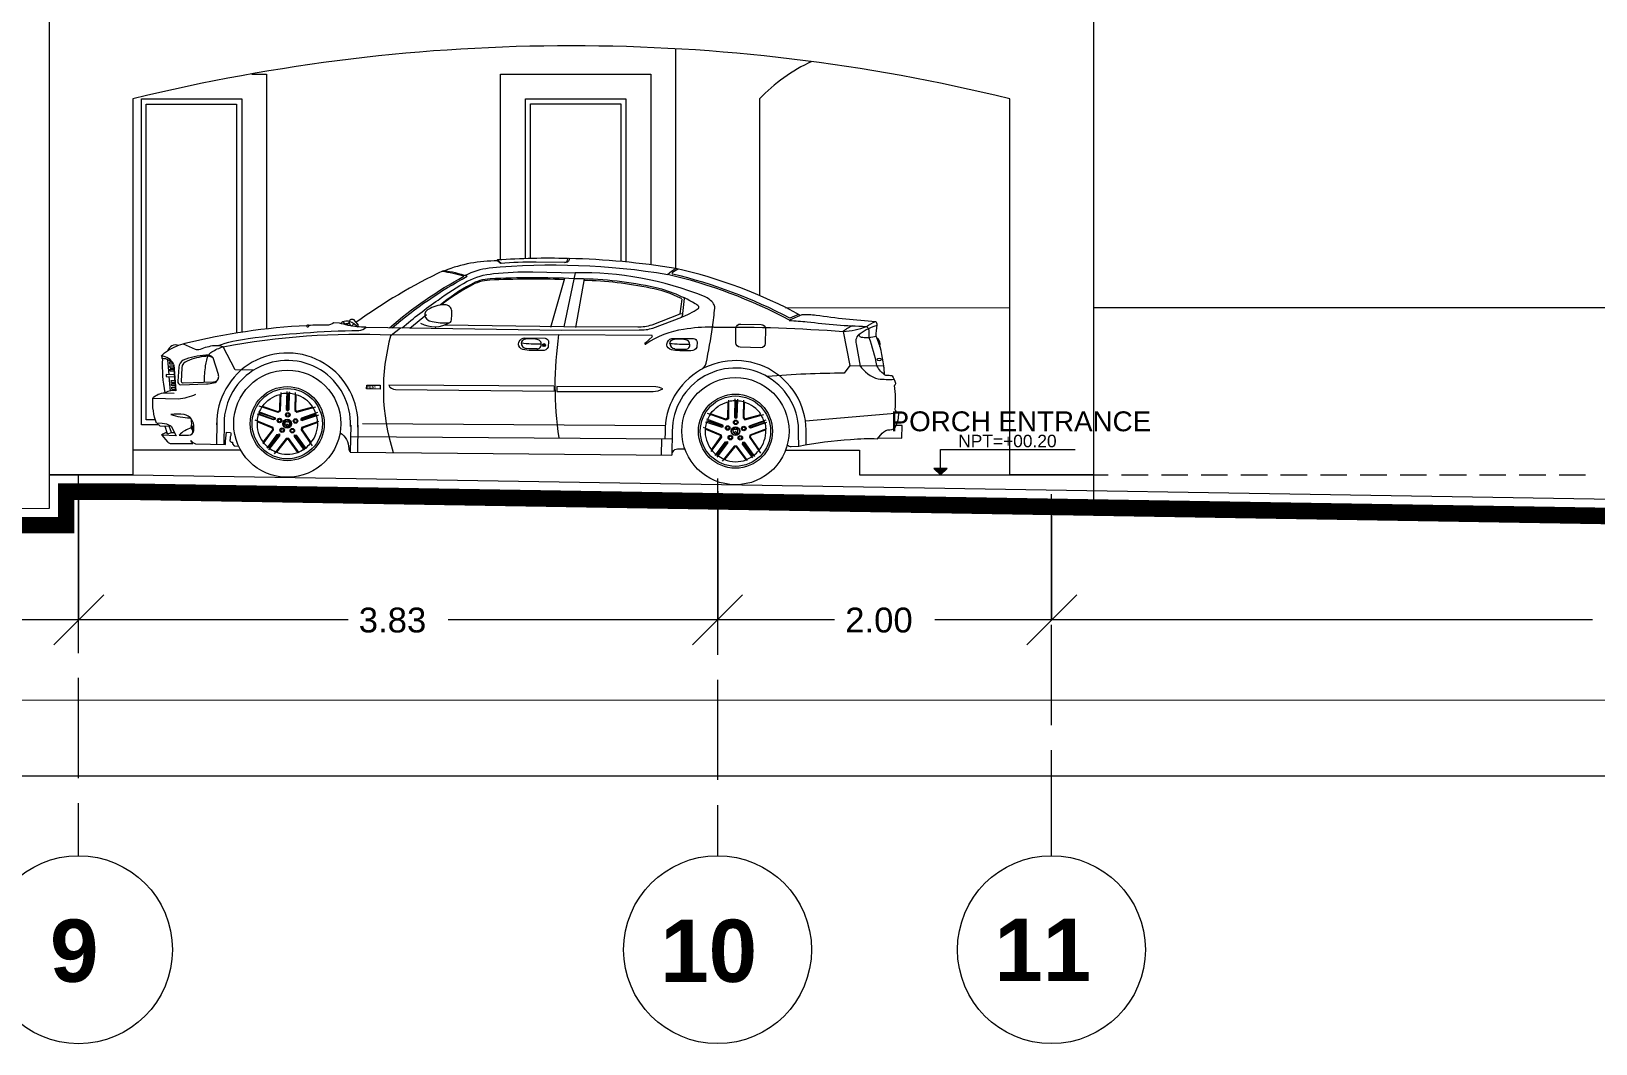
# Model space of a CAD drawing. Header units: metres. Extents: x 14 to 155, y 0 to 125.
# Drawn here: x 48.06 to 57.43, y 60.77 to 66.82 of the extents above; entities that cross this region are included whole.
import ezdxf

# ---------------------------------------------------------------- set-up
doc = ezdxf.new("R2010")
doc.units = ezdxf.units.M
doc.layers.add('PDF3_Geometry', color=9, linetype='Continuous', true_color=0x808080)
doc.layers.add('PDF3_Solid Fills', color=7, linetype='Continuous')
doc.layers.add('PDF3_Text', color=255, linetype='Continuous')
doc.styles.add('PDF Arial', font='arial.ttf')
doc.styles.add('PDF Arial Bold', font='arialbd.ttf')
doc.styles.add('PDF Swis721 BlkEx BT Bold', font='')
doc.styles.get('PDF Swis721 BlkEx BT Bold').set_extended_font_data('Swis721 BlkEx BT', bold=True)

msp = doc.modelspace()

# ---------------------------------------------------------------- linework, layer by layer
at = {"layer": 'PDF3_Geometry', "color": 0, "lineweight": 5}
msp.add_lwpolyline([(48.6716, 66.4201), (48.6717, 64.17), (48.1724, 64.17), (48.1722, 67.0202), (54.4232, 67.0204), (54.4233, 64.1702), (53.9224, 64.1702), (53.9223, 66.4203, 0.121047)], format="xyb", close=True, dxfattribs=at)
for points in [[(51.9219, 65.404), (51.9219, 66.7195)], [(49.3838, 66.569), (49.4718, 66.569), (49.4719, 65.0422)], [(50.8721, 65.4567), (50.8721, 66.569), (51.7731, 66.569), (51.7731, 65.4264)], [(48.8253, 64.4693), (48.723, 64.4693), (48.7229, 66.4201), (49.323, 66.4201), (49.3231, 65.023)], [(51.0225, 65.4648), (51.0225, 66.4203), (51.6226, 66.4203), (51.6226, 65.444)], [(53.9224, 65.1689), (52.5798, 65.1688)], [(61.0232, 65.1691), (54.4234, 65.1689)], [(49.3166, 64.3189), (48.6717, 64.3189)], [(52.5765, 64.319), (53.023, 64.319), (53.023, 64.1702), (54.4233, 64.1703), (54.4233, 64.0054)], [(29.8019, 63.9693), (37.0211, 63.9696), (37.0211, 64.1696), (41.8222, 64.1698), (45.1685, 64.1699), (45.1685, 63.9699), (48.1724, 63.97), (48.1724, 64.1701), (48.6717, 64.1701), (60.8232, 63.9705), (62.0442, 63.9705)]]:
    msp.add_lwpolyline(points, dxfattribs=at)
msp.add_lwpolyline([(52.7364, 66.644, 0.093332), (52.4228, 66.4202), (52.4228, 65.2424)], format="xyb", dxfattribs=at)
at = {"layer": 'PDF3_Geometry', "color": 0, "lineweight": 0}
for points in [[(48.8077, 64.4997), (48.7517, 64.4997), (48.7517, 66.3897), (49.2925, 66.3897), (49.2926, 65.0183)], [(51.053, 65.4648), (51.053, 66.3898), (51.5923, 66.3898), (51.5924, 65.4472)], [(50.8609, 65.452), (50.8785, 65.4359)], [(50.8737, 65.4359), (50.8737, 65.4359)], [(51.285, 65.4616), (51.285, 65.4648)], [(51.2562, 65.3464), (51.1729, 65.0519)], [(51.3731, 65.3431), (51.3219, 65.0518)], [(51.9588, 65.2216), (51.9475, 65.1335)], [(51.9732, 65.2263), (51.9604, 65.1175)], [(50.3296, 65.0487), (50.4304, 65.1304)], [(49.7247, 65.0583), (49.7231, 65.0567)], [(51.7795, 65.004), (51.2226, 65.0087), (50.2176, 65.0071), (50.2736, 65.0503)], [(50.4817, 65.0567), (50.4833, 65.0471)], [(51.7395, 64.9591), (51.7827, 64.9976)], [(48.8893, 64.7701), (48.8813, 64.8581)], [(48.8941, 64.8117), (48.8925, 64.823), (48.9165, 64.823)], [(48.9166, 64.8294), (48.9294, 64.6725), (48.9166, 64.8294)], [(48.9213, 64.7685), (48.8701, 64.7701), (48.8717, 64.7589)], [(48.8717, 64.759), (48.9229, 64.7574)], [(48.8973, 64.6709), (48.8894, 64.759)], [(48.8941, 64.8117), (48.9181, 64.8117)], [(48.9197, 64.7909), (48.8957, 64.7909), (48.8941, 64.8038), (48.9181, 64.8022)], [(48.9021, 64.7238), (48.9005, 64.735), (48.9245, 64.735)], [(48.9021, 64.7237), (48.9261, 64.7237)], [(48.9277, 64.703), (48.9037, 64.7046), (48.9021, 64.7157), (48.9261, 64.7141)], [(48.9053, 64.6837), (48.9053, 64.6949), (48.9277, 64.6949)], [(48.9053, 64.6838), (48.9293, 64.6838)], [(49.5567, 64.663), (49.5535, 64.5509), (49.5407, 64.543), (49.4286, 64.5813)], [(49.5935, 64.6694), (49.5903, 64.5605), (49.5998, 64.5541), (49.6079, 64.5605), (49.6095, 64.6678)], [(49.6431, 64.663), (49.6415, 64.5557), (49.6526, 64.5446), (49.7663, 64.5765)], [(51.1938, 64.7014), (51.1938, 64.671)], [(49.4239, 64.5493), (49.5199, 64.5141), (49.5247, 64.5045), (49.5134, 64.4998), (49.4174, 64.5333)], [(49.7775, 64.5429), (49.6815, 64.5093), (49.6751, 64.4998), (49.6863, 64.4949)], [(52.2388, 64.6183), (52.2372, 64.5062), (52.2244, 64.4983)], [(52.2757, 64.6246), (52.2741, 64.5158), (52.2821, 64.5094), (52.29, 64.5158), (52.2932, 64.623)], [(52.3269, 64.6183), (52.3253, 64.511), (52.3348, 64.4998)], [(48.8333, 64.4629), (48.9005, 64.4613), (48.9309, 64.4036)], [(48.8621, 64.4613), (48.8765, 64.4181)], [(48.8813, 64.4165), (48.9021, 64.4244), (48.8893, 64.4613)], [(49.1742, 64.4837), (49.1726, 64.354)], [(49.2174, 64.4837), (49.2158, 64.3525)], [(49.4511, 64.3556), (49.5135, 64.4405), (49.5119, 64.4533), (49.4046, 64.4982)], [(49.5855, 64.4645), (49.5855, 64.4645)], [(49.5919, 64.4645), (49.5919, 64.4613)], [(49.5935, 64.4613), (49.5935, 64.4613)], [(49.6014, 64.4613), (49.6014, 64.4613)], [(49.6031, 64.4645), (49.6031, 64.4613)], [(49.6079, 64.4629), (49.6079, 64.4629)], [(49.7823, 64.4901), (49.6815, 64.4533), (49.6799, 64.4405), (49.7455, 64.3445)], [(49.7823, 64.5285), (49.6863, 64.495)], [(50.0192, 64.4677), (50.016, 64.3061)], [(51.858, 64.4646), (50.0464, 64.4757)], [(52.1972, 64.3958), (52.1956, 64.4086), (52.0884, 64.4534)], [(52.1012, 64.4886), (52.1972, 64.455), (52.2084, 64.4598), (52.202, 64.4695)], [(52.106, 64.5046), (52.202, 64.4694)], [(52.2245, 64.4983), (52.1125, 64.5367)], [(52.3348, 64.4999), (52.4501, 64.5318)], [(52.3701, 64.4502), (52.3589, 64.455), (52.3653, 64.4646)], [(52.4613, 64.4983), (52.3653, 64.4647)], [(52.4661, 64.4838), (52.3701, 64.4503)], [(53.135, 64.3926), (53.2759, 64.3895), (53.2774, 64.4662), (53.2439, 64.4662)], [(48.9021, 64.4244), (48.9198, 64.4244)], [(49.4751, 64.3301), (49.5359, 64.4117), (49.5488, 64.4149), (49.5488, 64.4022)], [(49.4862, 64.3205), (49.5487, 64.4022)], [(49.6671, 64.3013), (49.6046, 64.3877), (49.5903, 64.3877), (49.5183, 64.2965)], [(49.6399, 64.3989), (49.6399, 64.41), (49.6511, 64.4084)], [(49.6991, 64.3173), (49.6399, 64.399)], [(49.6991, 64.3253), (49.6448, 64.4005), (49.6448, 64.4053), (49.6495, 64.4037), (49.7039, 64.3285)], [(49.7119, 64.3253), (49.651, 64.4085)], [(49.9744, 64.3989), (51.9012, 64.3861)], [(51.8372, 64.2885), (51.8388, 64.3861)], [(52.1349, 64.3109), (52.1973, 64.3958)], [(52.1573, 64.2853), (52.2197, 64.367)], [(52.17, 64.2758), (52.2325, 64.3574)], [(52.2196, 64.367), (52.2325, 64.3702), (52.2325, 64.3573)], [(52.2229, 64.3638), (52.2277, 64.3638), (52.2277, 64.359)], [(52.2693, 64.4198), (52.2693, 64.4198)], [(52.2741, 64.4198), (52.2741, 64.4166)], [(52.2757, 64.4166), (52.2757, 64.4166)], [(52.2852, 64.4166), (52.2852, 64.4166)], [(52.2917, 64.4182), (52.2917, 64.4182)], [(52.3221, 64.3542), (52.3237, 64.3654)], [(52.3829, 64.2726), (52.3221, 64.3543)], [(52.3957, 64.2806), (52.3348, 64.3638), (52.3236, 64.3654)], [(52.3269, 64.3558), (52.3285, 64.3605)], [(52.3829, 64.2806), (52.327, 64.3558)], [(52.3317, 64.359), (52.3285, 64.3606)], [(52.3877, 64.2838), (52.3317, 64.3589)], [(52.3653, 64.4086), (52.3637, 64.3958), (52.4293, 64.2998)], [(52.4661, 64.4454), (52.3653, 64.4085)], [(52.2725, 64.343), (52.2005, 64.2518)], [(52.3509, 64.2566), (52.2884, 64.343), (52.2724, 64.343)], [(53.5063, 64.2086), (53.5063, 64.1702), (53.5063, 64.3222), (54.3145, 64.3223)], [(48.3468, 63.8548), (48.3468, 64.1701)], [(54.4233, 64.1702), (54.5114, 64.1702)], [(54.5914, 64.1702), (54.7499, 64.1702)], [(54.8298, 64.1702), (54.9883, 64.1702)], [(55.0682, 64.1702), (55.2267, 64.1702)], [(55.3052, 64.1702), (55.4652, 64.1702)], [(55.5436, 64.1702), (55.702, 64.1703)], [(55.7821, 64.1703), (55.9405, 64.1703)], [(56.0205, 64.1703), (56.179, 64.1703)], [(56.2589, 64.1703), (56.4174, 64.1703)], [(56.4958, 64.1703), (56.6559, 64.1703)], [(56.7343, 64.1703), (56.8927, 64.1703)], [(56.9727, 64.1703), (57.1311, 64.1703)], [(57.2112, 64.1703), (57.3696, 64.1703)], [(52.1732, 63.8437), (52.1732, 64.1477)], [(54.1721, 63.4229), (54.1721, 64.0551)], [(48.3469, 63.1042), (48.3469, 63.7043)], [(52.1733, 63.0931), (52.1732, 63.6932)], [(49.96, 63.3026), (48.3469, 63.3026), (46.9337, 63.3025)], [(52.8726, 63.3027), (52.1733, 63.3027), (50.5601, 63.3026)], [(57.4112, 63.3029), (54.1721, 63.3028), (53.4728, 63.3028)], [(54.1721, 62.6723), (54.1721, 63.2724)], [(48.3469, 62.3552), (48.3469, 62.9553)], [(52.1733, 62.3442), (52.1733, 62.9443)], [(61.2473, 62.8213), (44.4581, 62.8207)], [(54.1721, 61.8913), (54.1721, 62.5235)], [(61.3226, 62.3669), (44.4581, 62.3663)], [(48.3469, 61.8911), (48.3469, 62.2048)], [(52.1733, 61.8912), (52.1733, 62.1937)]]:
    msp.add_lwpolyline(points, dxfattribs=at)
for points in [[(50.2238, 65.0509, -0.053301), (50.674, 65.3586, 0.04602), (50.5304, 65.3919, 0.045653), (50.0072, 65.0815)], [(50.2076, 65.0506, -0.053128), (50.6539, 65.3587, 0.042205), (50.5224, 65.3874)], [(50.2839, 65.0496, -0.028742), (50.4995, 65.2165, -0.034422), (50.6739, 65.3285, -0.098274), (50.8307, 65.3746, -0.021949), (51.0657, 65.3863), (51.3202, 65.3784), (51.2514, 65.0567), (50.5361, 65.0663)], [(53.2181, 64.7631, 0.016656), (53.1798, 64.7642, -0.144832), (53.1268, 64.8239, 0.040313), (53.0804, 64.9905, -0.043789), (53.1223, 64.9997, -0.051849), (53.1284, 65.0659, 0.342363), (53.1184, 65.086, -0.018445), (52.7631, 65.1245, 0.044808), (52.6773, 65.1272), (52.6037, 65.0952, 0.066433), (51.8736, 65.3689, -0.063372), (51.9216, 65.4057, 0.034379), (51.2836, 65.4647, -0.397656), (51.2658, 65.4408), (51.0866, 65.4424, 0.023723), (50.8721, 65.4359), (50.8545, 65.4504, 0.096012), (50.5376, 65.3921)], [(51.8737, 65.3681, 0.06501), (50.8041, 65.4066, 0.093676), (50.6615, 65.3637)], [(51.2552, 65.4408, 0.40551), (51.2754, 65.4632), (51.2754, 65.4648, -0.346787), (51.2839, 65.4648)], [(52.0596, 65.1782, 0.089082), (52.0374, 65.1944, 0.086503), (51.7687, 65.2976, 0.050586), (51.3128, 65.3441, 0.02342), (50.8114, 65.3433, 0.124091), (50.6929, 65.3084, 0.04788), (50.5111, 65.1862)], [(51.2527, 65.3384, 0.020724), (50.8082, 65.3353, 0.124091), (50.6913, 65.3005, 0.045419), (50.5201, 65.1882)], [(52.0773, 64.8037, 0.19314), (52.1051, 64.8381, 0.008425), (52.1424, 65.0538, 0.024095), (52.1552, 65.1686, 0.191536), (52.149, 65.1941, 0.134938), (52.0939, 65.2372, 0.101887), (51.3194, 65.3796)], [(51.9557, 65.2255, 0.070542), (51.7687, 65.2879, 0.044136), (51.3705, 65.3343)], [(52.6565, 65.1304), (52.6053, 65.108, 0.063578), (51.9024, 65.372)], [(49.179, 64.9439, -0.046912), (49.3623, 64.9866, -0.029783), (50.0248, 65.0344, 0.195122), (50.0688, 65.0535), (51.2386, 65.0359), (51.7027, 65.0375, 0.08729), (51.7843, 65.0487), (51.9588, 65.1143)], [(49.9753, 65.1002, -0.358946), (49.9919, 65.0999), (50.0207, 65.0663)], [(50.5799, 65.0974, 0.01406), (50.5805, 65.1435, 0.416035), (50.5465, 65.1874, 0.149485), (50.451, 65.166, 0.164298), (50.4236, 65.1454, 0.30961), (50.4307, 65.1025, 0.139949), (50.4638, 65.0879, 0.05729), (50.5584, 65.0794, 0.386204), (50.5799, 65.0974)], [(51.9636, 65.1335), (51.9459, 65.1319), (51.7779, 65.0663, -0.08729), (51.6947, 65.0551), (51.2514, 65.0567)], [(51.9537, 65.1139, 0.056795), (52.0566, 65.165, 0.225972), (52.0611, 65.1712)], [(49.7141, 65.0629, 0.047559), (48.9834, 64.9563, 0.082428), (48.8811, 64.9135)], [(49.1007, 64.7254, -0.046265), (49.1074, 64.8227, -0.100243), (49.1267, 64.8902, -0.150356), (49.1439, 64.9063, -0.06099), (49.2118, 64.9369, -0.058269), (50.2162, 65.0081, 0.147102), (50.2302, 64.305)], [(49.9979, 65.0764, 0.004287), (49.98, 65.0609, -0.204813), (49.9683, 65.0885, -0.203532), (50.0141, 65.0564, -0.052302), (49.9086, 65.0791), (49.8746, 65.0808, -0.214958), (49.8305, 65.0671, 0.006588), (49.7215, 65.0646), (49.7199, 65.0646)], [(49.9318, 65.0865, 0.836112), (49.9682, 65.089, 0.07011), (49.9462, 65.0901, 0.193324), (49.916, 65.0754)], [(50.0665, 65.0535, -0.025533), (50.0145, 65.0567, 0.29689), (50.0199, 65.0593)], [(52.1423, 65.0551, 0.04144), (51.9693, 65.0409, 0.119045), (51.743, 64.9531)], [(52.1498, 65.0546, -0.021702), (52.9245, 65.0283, 0.085212), (53.0639, 65.0582, -0.054384), (53.1174, 65.0873)], [(52.282, 64.9607), (52.2821, 65.0482, -0.395147), (52.3108, 65.0728), (52.4329, 65.0711, -0.39514), (52.4597, 65.0439), (52.4581, 64.9559, -0.395147), (52.4308, 64.9303), (52.3076, 64.9335, -0.39514), (52.282, 64.9607)], [(52.602, 65.0948, 0.012543), (52.7092, 65.0867, 0.024196), (53.0633, 65.0585, -0.266389), (53.0774, 65.036), (53.0774, 64.9912, -0.055556), (53.0417, 64.9922, -0.14697), (53.0268, 64.9959, -0.592119), (53.0258, 65.0149, 0.348409), (53.0023, 64.9544), (53.0263, 64.82)], [(52.9823, 65.0624, 0.091326), (52.9254, 65.028), (52.9638, 64.8247), (53.1671, 64.8232, 0.074208), (53.122, 65.0012)], [(53.1289, 65.0649, 0.062373), (53.0756, 65.0433, 0.053482), (53.0254, 65.015)], [(48.916, 64.8312, 0.296349), (48.841, 64.8806, -0.070576), (48.8854, 64.9164)], [(49.395, 64.7974), (49.2845, 64.799), (49.2115, 64.9358, 0.092184), (49.1583, 64.9434, 0.054223), (49.074, 64.9215, -0.217251), (49.0461, 64.9206), (48.9741, 64.9526)], [(50.9824, 64.9424, -0.200204), (50.9844, 64.9676, -0.341666), (51.0194, 64.9895), (51.1398, 64.9878, -0.347142), (51.1602, 64.9703), (51.1586, 64.935, -0.311555), (51.1245, 64.9143, -0.03733), (51.0186, 64.9176, -0.25519), (50.9824, 64.9424)], [(51.1033, 64.9763, 0.15251), (51.0143, 64.9797, 0.35579), (50.9976, 64.9599, 0.03298), (51.117, 64.9545, 0.287483), (51.1033, 64.9763)], [(51.8706, 64.9392, -0.200204), (51.8726, 64.9645, -0.341666), (51.9092, 64.9863), (52.028, 64.9862, -0.347142), (52.05, 64.9671), (52.0484, 64.9336, -0.311555), (52.0127, 64.9127, -0.03733), (51.9084, 64.916, -0.25519), (51.8706, 64.9392)], [(48.9288, 64.6733, 0.157102), (48.8658, 64.6619, -0.06947), (48.8512, 64.8646, -0.404953), (48.846, 64.871), (48.846, 64.879)], [(48.9021, 64.8454), (48.8909, 64.8454), (48.8909, 64.8341), (48.9133, 64.8341, 0.233949), (48.8506, 64.8661)], [(49.1527, 64.8699, 0.187886), (49.1093, 64.8794, 0.080488), (48.9971, 64.8515, 0.308235), (48.9646, 64.8101), (48.9614, 64.7285, 0.213855), (48.9644, 64.7226)], [(52.7029, 64.3494), (52.7025, 64.4106, 1.033788), (51.858, 64.4246), (51.8564, 64.3861)], [(52.9638, 64.8247), (52.9303, 64.7783, 0.019936), (52.4703, 64.7595)], [(53.0244, 64.8249, 0.171764), (53.1338, 64.744, 0.025343), (53.2306, 64.7422)], [(49.1724, 64.7307, -0.113593), (49.155, 64.7253), (48.9725, 64.7189)], [(52.5892, 64.3505, 0.188559), (52.6134, 64.3398), (52.6597, 64.3414), (52.6578, 64.4155, 1.019189), (51.9012, 64.4326), (51.8996, 64.2886)], [(53.2175, 64.7621, -0.153245), (53.2372, 64.7188, -0.414053), (53.2308, 64.7051, -0.046047), (53.2346, 64.5608, 0.359055), (53.2568, 64.5415)], [(48.7904, 64.6311, -0.169456), (48.8621, 64.6614), (48.9197, 64.6598)], [(48.8138, 64.4787, -0.111718), (48.7917, 64.6293), (48.9437, 64.6261, 0.091542), (49.0491, 64.6535)], [(49.5982, 64.6582), (49.5951, 64.5638), (49.5998, 64.5606), (49.6031, 64.5621), (49.6047, 64.6581, 0.009993), (49.5982, 64.6582)], [(51.1922, 64.7014), (50.2032, 64.7061, 0.248685), (50.2448, 64.6805), (51.1938, 64.671)], [(52.1309, 64.536, -0.178051), (52.234, 64.607), (52.2325, 64.5094), (52.2229, 64.503), (52.1309, 64.536)], [(52.2872, 64.6133, 0.009993), (52.2805, 64.6135), (52.2789, 64.519), (52.2821, 64.5158), (52.2852, 64.5174), (52.2872, 64.6133)], [(52.6583, 64.3417, -0.033998), (52.9693, 64.382, -0.04), (53.1303, 64.3863), (53.159, 64.4198, -0.22513), (53.2049, 64.4405, 0.339857), (53.24, 64.4614, 0.103575), (53.2583, 64.5398), (52.6982, 64.4918)], [(48.9002, 64.4618, 0.144786), (48.8461, 64.4773), (48.8141, 64.4789), (48.8332, 64.4629)], [(49.0265, 64.4155, 0.328883), (49.0216, 64.4523, 0.113932), (48.9485, 64.4085), (49.0054, 64.4069, 0.388039), (49.0366, 64.4357), (49.0362, 64.4519, 0.387041), (48.9783, 64.5311, 0.072978), (48.8983, 64.5313, 0.070111), (49.0136, 64.5112)], [(49.4785, 64.3379, -0.049318), (49.4527, 64.3653), (49.5086, 64.4405), (49.507, 64.4502), (49.4158, 64.4885, 0.183218), (49.4515, 64.3662)], [(49.5827, 64.4848, 0.143138), (49.5839, 64.4651, -0.148613), (49.5807, 64.4841, -0.668441), (49.5951, 64.4869), (49.5983, 64.4853), (49.5998, 64.4869, -0.302406), (49.6056, 64.4883, -0.307902), (49.6126, 64.4837, -0.149488), (49.6088, 64.4638, 0.144708), (49.6109, 64.4833)], [(49.7771, 64.4889, 0.050501), (49.7711, 64.5285), (49.6863, 64.4998), (49.6831, 64.5014), (49.6847, 64.5061), (49.7695, 64.5349)], [(49.7379, 64.3633, 0.180583), (49.7791, 64.4837), (49.6863, 64.4501), (49.6847, 64.4405), (49.7379, 64.3633)], [(49.976, 64.4677), (49.9728, 64.3061), (51.8996, 64.2885, -0.444217), (51.9396, 64.327), (51.9764, 64.327)], [(52.2802, 64.4436, 0.668441), (52.2645, 64.4393, 0.143138), (52.269, 64.4214, -0.148613), (52.2649, 64.4402)], [(52.4517, 64.4902), (52.3685, 64.4614), (52.3653, 64.4566), (52.3701, 64.455), (52.4549, 64.4838, -0.050501), (52.4608, 64.4442)], [(48.9309, 64.4037), (48.8445, 64.4069), (48.8794, 64.3673, 0.168844), (48.8958, 64.3589), (49.0297, 64.3577, -0.165549), (49.0193, 64.3769, 0.174601), (49.0461, 64.3556), (49.2255, 64.3528, -0.036724), (49.2318, 64.426), (49.2558, 64.4245), (49.259, 64.4197), (49.259, 64.4052), (49.2542, 64.3973), (49.2542, 64.3828), (49.2526, 64.3796), (49.2526, 64.3749), (49.2606, 64.3652), (49.2686, 64.3652), (49.2686, 64.3556), (49.2782, 64.3444), (49.3038, 64.3428)], [(49.4872, 64.331, -0.015702), (49.483, 64.3348), (49.539, 64.4084), (49.5439, 64.4084), (49.5439, 64.4037), (49.4878, 64.3301, 0.054192), (49.5261, 64.3088)], [(49.9128, 64.4211, -0.247902), (49.9647, 64.3289, 0.177384), (49.9717, 64.3075)], [(52.171, 64.2863, -0.015702), (52.1668, 64.2902), (52.2228, 64.3638)], [(52.2099, 64.2642, -0.054192), (52.1716, 64.2853), (52.2276, 64.3589)], [(52.2717, 64.4436, -0.296432), (52.2789, 64.4422), (52.2805, 64.4406), (52.2821, 64.4422, -0.302406), (52.2878, 64.4436, -0.307902), (52.2948, 64.439)], [(52.291, 64.4191, 0.149488), (52.2931, 64.4386, -0.144708), (52.2868, 64.4198), (52.2852, 64.4166)], [(52.4217, 64.3185, 0.180583), (52.4613, 64.439), (52.3701, 64.4054), (52.3685, 64.3958), (52.4217, 64.3185)], [(52.3429, 64.2598), (52.2852, 64.3382), (52.2757, 64.3382), (52.2148, 64.2614, 0.181301), (52.3429, 64.2598)]]:
    msp.add_lwpolyline(points, format="xyb", dxfattribs=at)
for points in [[(51.133, 64.9399), (51.1346, 64.9511), (51.1362, 64.9511), (51.1362, 64.9399)], [(50.0704, 64.6854), (50.072, 64.7078), (50.152, 64.7062), (50.152, 64.6838)], [(53.5063, 64.1702), (53.5463, 64.2086), (53.4679, 64.2086)], [(53.468, 64.2086), (53.5463, 64.2086), (53.5064, 64.1702)], [(48.3469, 63.3027), (48.3468, 64.0948)], [(52.1733, 63.3027), (52.1732, 64.0725)], [(54.1721, 63.3029), (54.1721, 63.9798)], [(48.198, 63.1522), (48.4972, 63.453)], [(52.0229, 63.1523), (52.3221, 63.4532)], [(54.0233, 63.1524), (54.3226, 63.4533)]]:
    msp.add_lwpolyline(points, close=True, dxfattribs=at)
for points in [[(52.0052, 64.9528, 0.287483), (51.9927, 64.9741, 0.15251), (51.9041, 64.9778, 0.35579), (51.8853, 64.9569, 0.03298)], [(49.155, 64.7202, 0.245307), (49.1834, 64.7465, 0.168), (49.1838, 64.7702), (49.1522, 64.8699, 0.290433), (49.1085, 64.8866, 0.084494), (48.9721, 64.8571, 0.246353), (48.9469, 64.8149), (48.9406, 64.7317, 0.443289), (48.9581, 64.7094), (49.1118, 64.7142, 0.030926)], [(49.5518, 64.6517), (49.5487, 64.5541), (49.5406, 64.5477), (49.4478, 64.5797, -0.178051)], [(49.6478, 64.6501), (49.6463, 64.5573), (49.6526, 64.5509), (49.7486, 64.5765, 0.17714)], [(51.8451, 64.6856, 0.097576), (51.8035, 64.6966), (51.2098, 64.6998), (51.2098, 64.6694), (51.7859, 64.6694, 0.14257)], [(49.4255, 64.5365), (49.5135, 64.5045), (49.5183, 64.5061), (49.5167, 64.5109), (49.4271, 64.5413, 0.010505)], [(52.3316, 64.6054), (52.3301, 64.5126), (52.3364, 64.5062), (52.4324, 64.5318, 0.17714)], [(52.1109, 64.4966), (52.1989, 64.4662), (52.2021, 64.4614), (52.1973, 64.4598), (52.1093, 64.4918, -0.010505)], [(49.6591, 64.3045), (49.6031, 64.3828), (49.5919, 64.3828), (49.531, 64.3061, 0.181301)], [(52.1365, 64.3206), (52.1908, 64.3958), (52.1908, 64.4054), (52.098, 64.4439, 0.183218)]]:
    msp.add_lwpolyline(points, format="xyb", close=True, dxfattribs=at)
at = {"layer": 'PDF3_Geometry', "color": 0, "lineweight": 0, "const_width": 0.0992}
msp.add_lwpolyline([(29.8019, 63.8684), (37.122, 63.8687), (37.1219, 64.0687), (41.8222, 64.0689), (45.0685, 64.069), (45.0685, 63.869), (48.2724, 63.8691), (48.2724, 64.0691), (48.6709, 64.0692), (60.8216, 63.8696), (62.0442, 63.8696)], dxfattribs=at)
at = {"layer": 'PDF3_Geometry', "color": 0, "lineweight": 0}
for centre, radius in [((51.1337, 64.9471), 0.0088), ((49.5959, 64.4766), 0.3208), ((52.2797, 64.4319), 0.3208), ((49.5958, 64.4765), 0.2217), ((49.5959, 64.4765), 0.2105), ((52.2796, 64.4318), 0.2217), ((52.2797, 64.4318), 0.2105), ((49.5991, 64.5293), 0.0136), ((49.5495, 64.4957), 0.0136), ((49.5495, 64.4957), 0.0088), ((49.5654, 64.4381), 0.0136), ((49.5655, 64.4381), 0.0088), ((49.5959, 64.4765), 0.0263), ((49.5958, 64.4765), 0.0232), ((49.5991, 64.5294), 0.0088), ((49.6263, 64.4349), 0.0136), ((49.6455, 64.4925), 0.0136), ((49.6455, 64.4925), 0.0088), ((52.2333, 64.451), 0.0136), ((52.2332, 64.451), 0.0088), ((52.2797, 64.4318), 0.0263), ((52.2796, 64.4318), 0.0232), ((52.2813, 64.4847), 0.0136), ((52.2812, 64.4846), 0.0088), ((52.3293, 64.4478), 0.0136), ((52.3293, 64.4478), 0.0088), ((49.6263, 64.4349), 0.0088), ((52.2492, 64.3933), 0.0136), ((52.2493, 64.3935), 0.0088), ((52.3085, 64.3918), 0.0136), ((52.3085, 64.3918), 0.0088), ((48.3461, 61.3286), 0.5625), ((52.1726, 61.3288), 0.5625), ((54.1714, 61.3288), 0.5625)]:
    msp.add_circle(centre, radius, dxfattribs=at)
for centre, radius, start, end in [((50.8554, 65.4544), 0.00252, 163.21938, 228.67581), ((51.1591, 60.8143), 4.6521, 88.57709, 93.75411), ((50.8618, 65.4544), 0.00252, 163.21937, 228.67581), ((52.0425, 65.192), 0.2343, 116.49483, 127.31409), ((51.2697, 62.5378), 2.9414, 61.58877, 77.16313), ((51.9036, 65.3744), 0.00244, 126.62539, 191.30398), ((49.9575, 65.0542), 0.0216, 45.21621, 135.04125), ((50.4776, 65.2332), 0.1766, 241.94255, 301.31746), ((53.3077, 64.7038), 2.109, 171.6685, 188.52703), ((48.9301, 64.8928), 0.055, 71.3265, 161.56019), ((51.0297, 64.9599), 0.0328, 180.0688, 263.6724), ((51.0698, 65.2666), 0.3411, 262.80476, 273.72322), ((51.0921, 64.9487), 0.0249, 267.21111, 12.96167), ((51.9195, 64.9583), 0.0328, 180.0688, 263.6724), ((51.9579, 65.2635), 0.3411, 262.80476, 273.72322), ((51.9819, 64.9472), 0.0249, 267.21111, 12.96167), ((53.1005, 64.9519), 0.0458, 340.54633, 57.63821), ((49.5961, 64.4765), 0.4231, 357.12819, 180.93531), ((49.5959, 64.4764), 0.3785, 357.54186, 179.71975), ((52.9214, 64.7727), 0.2504, 359.19893, 11.67677), ((49.5962, 64.4732), 0.185, 91.41498, 102.87552), ((49.5966, 64.4808), 0.1773, 75.0562, 86.2782), ((49.603, 64.4728), 0.1896, 146.7597, 156.98756), ((49.5941, 64.4758), 0.1835, 20.43735, 31.76877), ((52.28, 64.4284), 0.185, 91.41498, 102.87552), ((52.2804, 64.436), 0.1773, 75.0562, 86.2782), ((48.9039, 64.4814), 0.1198, 345.9926, 10.40547), ((49.6, 64.4754), 0.1859, 162.25538, 174.14415), ((49.5879, 64.4654), 0.00244, 126.62539, 191.30398), ((49.5894, 64.4828), 0.00571, 38.54423, 104.59027), ((49.5906, 64.4585), 0.00293, 23.76288, 66.24152), ((52.2838, 64.4307), 0.1859, 162.25538, 174.14415), ((52.2868, 64.4281), 0.1896, 146.7597, 156.98756), ((52.2779, 64.4311), 0.1835, 20.43735, 31.76877), ((48.9052, 64.3394), 0.0917, 109.59734, 132.12884), ((48.8788, 64.4205), 0.004, 245.81268, 294.19171), ((49.5945, 64.4781), 0.1837, 307.68605, 319.76355), ((52.2717, 64.4206), 0.00244, 126.6254, 191.30398), ((52.2744, 64.4138), 0.00293, 23.76289, 66.2415), ((49.5971, 64.4737), 0.1785, 291.54109, 302.82553), ((52.2741, 64.4268), 0.1742, 218.8012, 230.095), ((52.2809, 64.429), 0.1785, 291.54109, 302.82553), ((52.2783, 64.4334), 0.1837, 307.68605, 319.76355)]:
    msp.add_arc(centre, radius, start, end, dxfattribs=at)
for points in [[(50.8552, 65.4567), (50.8542, 65.4567), (50.8534, 65.4561), (50.853, 65.4552)], [(50.8616, 65.4567), (50.8606, 65.4567), (50.8598, 65.4561), (50.8594, 65.4552)], [(50.8713, 65.4366), (50.8718, 65.4361), (50.8724, 65.4359), (50.8731, 65.436)], [(50.8778, 65.4382), (50.8782, 65.4377), (50.8789, 65.4375), (50.8796, 65.4376)], [(51.9012, 65.3739), (51.9015, 65.3731), (51.9021, 65.3723), (51.9031, 65.3721)], [(51.9572, 65.2237), (51.9573, 65.2248), (51.9568, 65.2257), (51.9559, 65.2262)], [(51.9731, 65.2285), (51.9732, 65.2295), (51.9727, 65.2305), (51.9718, 65.2309)], [(51.946, 65.1321), (51.9469, 65.1324), (51.9474, 65.1332), (51.9475, 65.1341)], [(51.9573, 65.1161), (51.9581, 65.1164), (51.9587, 65.1171), (51.9588, 65.1181)], [(52.0611, 65.1712), (52.0615, 65.1738), (52.0608, 65.1765), (52.059, 65.1785)], [(52.6018, 65.1098), (52.6025, 65.1095), (52.6032, 65.1095), (52.6039, 65.1097)], [(49.712, 65.0617), (49.7114, 65.059), (49.713, 65.0563), (49.7156, 65.0553)], [(49.7178, 65.0662), (49.715, 65.0664), (49.7125, 65.0644), (49.712, 65.0617)], [(49.7156, 65.0553), (49.7182, 65.0544), (49.7211, 65.0556), (49.7225, 65.0581)], [(49.7241, 65.0643), (49.7233, 65.0658), (49.7214, 65.0666), (49.7196, 65.0661)], [(49.7235, 65.0594), (49.7248, 65.0607), (49.7251, 65.0627), (49.7241, 65.0643)], [(49.9747, 65.1009), (49.9714, 65.0979), (49.9694, 65.0936), (49.9696, 65.0891)], [(50.0199, 65.0593), (50.0211, 65.0612), (50.021, 65.0635), (50.0197, 65.0654)], [(52.1505, 65.0543), (52.1481, 65.0545), (52.1456, 65.0547), (52.1432, 65.0549)], [(51.7382, 64.9601), (51.7363, 64.9589), (51.7357, 64.9564), (51.737, 64.9545)], [(51.737, 64.9545), (51.7382, 64.9527), (51.7406, 64.9521), (51.7425, 64.9533)], [(51.781, 65.0024), (51.7806, 65.0033), (51.7797, 65.0039), (51.7788, 65.0039)], [(51.7804, 64.9997), (51.7811, 65.0004), (51.7813, 65.0014), (51.781, 65.0024)], [(48.8534, 64.8788), (48.853, 64.8789), (48.8525, 64.879), (48.8521, 64.879)], [(53.1407, 64.8664), (53.1332, 64.8665), (53.1271, 64.8641), (53.127, 64.861)], [(53.127, 64.861), (53.127, 64.8579), (53.133, 64.8553), (53.1405, 64.8551)], [(53.1405, 64.8551), (53.148, 64.855), (53.1541, 64.8574), (53.1542, 64.8605)], [(53.1542, 64.8605), (53.1543, 64.8636), (53.1482, 64.8662), (53.1407, 64.8664)], [(48.9644, 64.7226), (48.9663, 64.7209), (48.969, 64.7202), (48.9715, 64.7206)], [(49.0269, 64.4541), (49.0268, 64.4493), (49.0279, 64.4453), (49.0292, 64.4453)], [(49.0295, 64.4629), (49.0282, 64.4629), (49.027, 64.4589), (49.0269, 64.4541)], [(49.0292, 64.4453), (49.0305, 64.4453), (49.0316, 64.4492), (49.0318, 64.454)], [(49.0318, 64.454), (49.0319, 64.4589), (49.0309, 64.4628), (49.0295, 64.4629)], [(49.5879, 64.4883), (49.5858, 64.4877), (49.5842, 64.4859), (49.5839, 64.4836)], [(49.5891, 64.4674), (49.5882, 64.4679), (49.5872, 64.4679), (49.5864, 64.4673)], [(49.5903, 64.4652), (49.5904, 64.4661), (49.5899, 64.4669), (49.5891, 64.4674)], [(49.5919, 64.4719), (49.5918, 64.4712), (49.5921, 64.4705), (49.5926, 64.47)], [(49.5943, 64.4718), (49.5938, 64.4724), (49.5931, 64.4726), (49.5923, 64.4725)], [(49.5926, 64.47), (49.5931, 64.4695), (49.5938, 64.4693), (49.5946, 64.4694)], [(49.5937, 64.4612), (49.594, 64.4603), (49.5949, 64.4597), (49.5959, 64.4597)], [(49.5951, 64.4699), (49.5952, 64.4707), (49.5949, 64.4713), (49.5943, 64.4718)], [(49.5957, 64.4597), (49.5968, 64.4596), (49.5976, 64.4603), (49.5981, 64.4611)], [(49.6065, 64.4913), (49.6031, 64.4924), (49.5995, 64.4913), (49.5971, 64.4887)], [(49.5991, 64.4719), (49.5985, 64.4714), (49.5983, 64.4708), (49.5983, 64.47)], [(49.6, 64.4612), (49.5993, 64.461), (49.5987, 64.4605), (49.5984, 64.4598)], [(49.5987, 64.4694), (49.5995, 64.4693), (49.6001, 64.4695), (49.6007, 64.4699)], [(49.6011, 64.4725), (49.6003, 64.4726), (49.5997, 64.4724), (49.5991, 64.4719)], [(49.6007, 64.4699), (49.6013, 64.4704), (49.6015, 64.4711), (49.6015, 64.4718)], [(49.6028, 64.4674), (49.602, 64.467), (49.6014, 64.4661), (49.6015, 64.4652)], [(49.6054, 64.4671), (49.6046, 64.4677), (49.6037, 64.4679), (49.6028, 64.4674)], [(49.6062, 64.4647), (49.6064, 64.4656), (49.6061, 64.4666), (49.6054, 64.4671)], [(49.6094, 64.4834), (49.6092, 64.4857), (49.6077, 64.4876), (49.6056, 64.4883)], [(49.7696, 64.5295), (49.769, 64.5314), (49.7684, 64.5335), (49.7677, 64.5355)], [(52.2887, 64.4466), (52.2853, 64.4477), (52.2817, 64.4466), (52.2793, 64.444)], [(52.4534, 64.4848), (52.4528, 64.4867), (52.4522, 64.4888), (52.4515, 64.4908)], [(48.875, 64.4195), (48.8753, 64.4183), (48.8761, 64.4174), (48.8772, 64.4168)], [(52.2717, 64.4436), (52.2696, 64.4429), (52.268, 64.4412), (52.2677, 64.4389)], [(52.2729, 64.4227), (52.272, 64.4232), (52.271, 64.4232), (52.2702, 64.4226)], [(52.2741, 64.4204), (52.2742, 64.4214), (52.2737, 64.4222), (52.2729, 64.4227)], [(52.2757, 64.4272), (52.2756, 64.4264), (52.2759, 64.4258), (52.2764, 64.4253)], [(52.2781, 64.4271), (52.2777, 64.4277), (52.2769, 64.4279), (52.2762, 64.4278)], [(52.2764, 64.4253), (52.2769, 64.4248), (52.2777, 64.4246), (52.2784, 64.4247)], [(52.2775, 64.4165), (52.2778, 64.4156), (52.2787, 64.415), (52.2797, 64.415)], [(52.2789, 64.4252), (52.279, 64.426), (52.2787, 64.4266), (52.2781, 64.4271)], [(52.2795, 64.415), (52.2806, 64.4149), (52.2814, 64.4156), (52.2819, 64.4164)], [(52.2813, 64.4272), (52.2807, 64.4267), (52.2805, 64.4261), (52.2805, 64.4253)], [(52.2809, 64.4247), (52.2817, 64.4246), (52.2823, 64.4248), (52.2829, 64.4252)], [(52.2833, 64.4278), (52.2825, 64.4279), (52.2819, 64.4277), (52.2813, 64.4272)], [(52.2838, 64.4165), (52.2831, 64.4163), (52.2825, 64.4158), (52.2822, 64.4151)], [(52.2829, 64.4252), (52.2835, 64.4257), (52.2837, 64.4264), (52.2837, 64.4271)], [(52.2867, 64.4227), (52.2858, 64.4223), (52.2852, 64.4214), (52.2853, 64.4204)], [(52.2892, 64.4224), (52.2884, 64.423), (52.2875, 64.4232), (52.2867, 64.4227)], [(52.2916, 64.4387), (52.2914, 64.441), (52.2899, 64.4429), (52.2878, 64.4436)], [(52.29, 64.42), (52.2902, 64.4209), (52.2899, 64.4219), (52.2892, 64.4224)], [(49.6978, 64.3262), (49.6996, 64.3274), (49.7013, 64.3286), (49.703, 64.3299)], [(52.3816, 64.2815), (52.3834, 64.2827), (52.3851, 64.2839), (52.3868, 64.2852)]]:
    msp.add_open_spline(points, degree=3, dxfattribs=at)
at = {"layer": 'PDF3_Solid Fills', "color": 0, "transparency": 33554559}
msp.add_solid([(53.468, 64.2086), (53.5063, 64.1703), (53.5464, 64.2086)], dxfattribs=at)

# ---------------------------------------------------------------- texts
at = {"layer": 'PDF3_Text', "color": 0, "attachment_point": 7}
for s, insert, char_height, rotation, style in [('HEMI', (50.072, 64.6886), 0.01581, 358.84062, 'PDF Swis721 BlkEx BT Bold'), ('PORCH ENTRANCE', (53.2086, 64.4295), 0.118948, 0.0022, 'PDF Arial'), ('NPT=+00.20', (53.6136, 64.3347), 0.07435, 0.0022, 'PDF Arial'), ('3.83', (50.024, 63.225), 0.14868, 0.0022, 'PDF Arial'), ('2.00', (52.9367, 63.2251), 0.14868, 0.0022, 'PDF Arial'), ('9', (48.1757, 61.131), 0.3732, 0.0022, 'PDF Arial Bold'), ('10', (51.8293, 61.1301), 0.37323, 0.0022, 'PDF Arial Bold'), ('11', (53.8298, 61.1407), 0.37323, 0.0022, 'PDF Arial Bold')]:
    msp.add_mtext(s, dxfattribs=dict(at, insert=insert, char_height=char_height, rotation=rotation, style=style))

doc.saveas('drawing.dxf')
